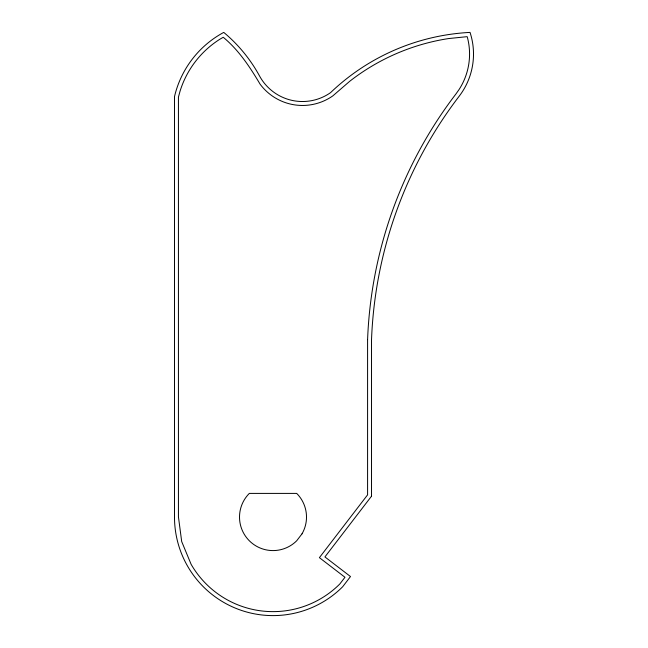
<?xml version="1.0" encoding="UTF-8"?>
<svg xmlns="http://www.w3.org/2000/svg" width="648" height="648" viewBox="0 0 648 648"><rect width="100%" height="100%" fill="white"/><g stroke="black" fill="none" stroke-linecap="round" stroke-linejoin="round"><path stroke-width="0.97" d="M367.586 339.609L367.586 494.861L319.399 557.653L344.971 577.271L339.86 583.937A94.535 94.535 0 0 1 191.136 564.359L181.691 541.558L178.435 516.829L178.435 97.119L180.087 91.06A94.568 94.568 0 0 1 219.858 39.236L223.228 37.268C238.772 50.082 249.901 67.003 260.083 84.151A52.844 52.844 0 0 0 332.845 95.872L349.718 81.284A213.816 213.816 0 0 1 448.586 38.564L467.151 36.661L467.735 38.71A65.286 65.286 0 0 1 459.157 89.392L456.038 93.838A431.536 431.536 0 0 0 367.594 339.609M302.017 533.831L296.695 540.772A33.494 33.494 0 0 1 249.326 540.772A33.494 33.494 0 0 1 249.326 493.403L296.695 493.403A33.494 33.494 0 0 1 302.017 533.831M371.523 496.198L324.923 556.924L350.495 576.542L342.671 586.748A98.512 98.512 0 0 1 174.498 517.088L174.498 96.593A98.512 98.512 0 0 1 223.754 32.4A150.538 150.538 0 0 1 259.565 76.027A48.875 48.875 0 0 0 330.529 92.672A217.76 217.76 0 0 1 470.035 32.4A69.231 69.231 0 0 1 459.254 96.115A427.672 427.672 0 0 0 371.523 339.763L371.523 496.198"/></g></svg>
